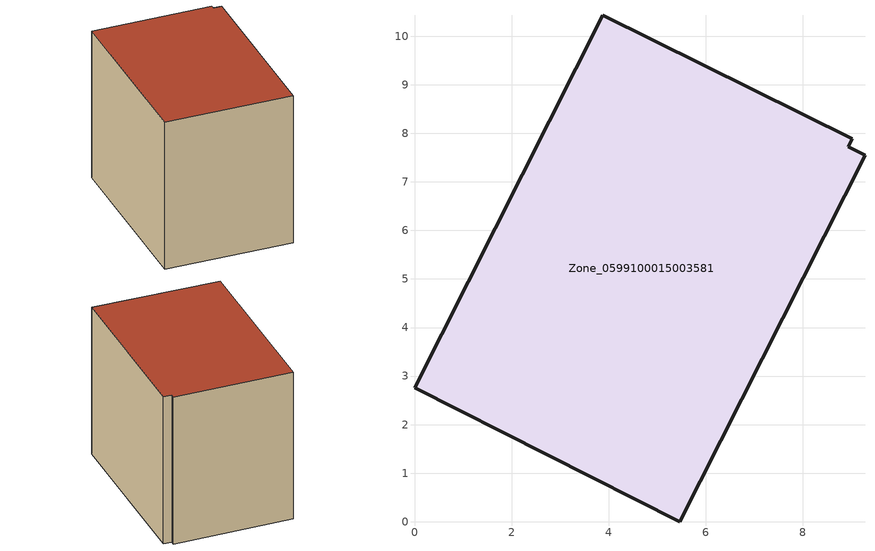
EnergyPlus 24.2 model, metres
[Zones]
Zone_0599100015003581
 floor ground (C_G): 9.28,7.54 5.46,0 0,2.76 3.88,10.43 9.01,7.88 8.93,7.72 z1.02
 wall outside (C_F): 0,2.76 5.46,0 9.28,7.54 8.93,7.72 9.01,7.88 3.88,10.43 0,2.76 z1.02:8.53
 roof outside (C_R): 5.46,0 9.28,7.54 8.93,7.72 9.01,7.88 3.88,10.43 0,2.76 z8.53
[BUILDING]
Pand.0599100015003581: North Axis=0; Terrain=City; Loads Convergence Tolerance Value=0.04; Temperature Convergence Tolerance Value=0.4; Solar Distribution=FullExterior; Maximum Number of Warmup Days=25; Minimum Number of Warmup Days=1
[Site:Location]
Rotterdam.The.Hague.AP_ZH_NLD Design_Conditions: Latitude=51.96; Longitude=4.45; Time Zone=1; Elevation=-4.5
[SITE:GROUNDTEMPERATURE:BUILDINGSURFACE]
18, 18, 18, 18, 18, 18, 18, 18, 18, 18, 18, 18
[MATERIAL] Thermal Absorptance=0.9; Solar Absorptance=0.7; Visible Absorptance=0.7
Name | Roughness | Thickness | Conductivity | Density | Specific Heat
G.TI.1946-1964 | MediumSmooth | 0.15 | 1 | 540 | 1210
F.TI.1946-1964 | Rough | 0.3 | 0.857143 | 1920 | 840
R.TI.1946-1964 | MediumRough | 0.2 | 0.277778 | 1500 | 1000
[CONSTRUCTION]
C_G: G.TI.1946-1964
C_F: F.TI.1946-1964
C_R: R.TI.1946-1964
[ZONE]
Zone_0599100015003581: Type=1; Multiplier=1; Ceiling Height=Autocalculate; Volume=Autocalculate; Floor Area=autocalculate; Part of Total Floor Area=Yes
[ZONEINFILTRATION:DESIGNFLOWRATE]
Infil_Zone_0599100015003581: Zone or ZoneList or Space or SpaceList=Zone_0599100015003581; Schedule=AlwaysOn; Design Flow Rate Calculation Method=Flow/Area; Flow Rate per Floor Area=0.003; Constant Term Coefficient=1; Temperature Term Coefficient=0; Velocity Term Coefficient=0; Velocity Squared Term Coefficient=0
[HVACTEMPLATE:ZONE:IDEALLOADSAIRSYSTEM]
Zone_0599100015003581: Maximum Heating Supply Air Temperature=50; Minimum Cooling Supply Air Temperature=13; Maximum Heating Supply Air Humidity Ratio=0.0156; Minimum Cooling Supply Air Humidity Ratio=0.0077; Heating Limit=NoLimit; Cooling Limit=NoLimit; Dehumidification Control Type=ConstantSensibleHeatRatio; Cooling Sensible Heat Ratio=0.7; Dehumidification Setpoint=60; Humidification Control Type=None; Humidification Setpoint=30; Outdoor Air Method=None; Outdoor Air Flow Rate per Person=0.00944; Outdoor Air Flow Rate per Zone Floor Area=0; Outdoor Air Flow Rate per Zone=0; Demand Controlled Ventilation Type=None; Outdoor Air Economizer Type=NoEconomizer; Heat Recovery Type=None; Sensible Heat Recovery Effectiveness=0.7; Latent Heat Recovery Effectiveness=0.65
[ZONECONTROL:THERMOSTAT]
ThermostatControl_Zone_0599100015003581: Zone or ZoneList=Zone_0599100015003581; Control Type Schedule=DualSetpointControlType; Control 1=Thermostat_Zone_0599100015003581; Temperature Difference Between Cutout And Setpoint=0
[THERMOSTATSETPOINT:DUALSETPOINT]
Thermostat_Zone_0599100015003581: Heating Setpoint Temperature Schedule=HeatingSetpoint_Zone_0599100015003581; Cooling Setpoint Temperature Schedule=CoolingSetpoint_Zone_0599100015003581
[SCHEDULE:COMPACT]
HeatingSetpoint_Zone_0599100015003581: Through: 12/31, For: AllDays, Until: 24:00, 21
CoolingSetpoint_Zone_0599100015003581: Through: 12/31, For: AllDays, Until: 24:00, 24
DualSetpointControlType: Through: 12/31, For: AllDays, Until: 24:00, 4
AlwaysOn: Through: 12/31, For: AllDays, Until: 24:00, 1
